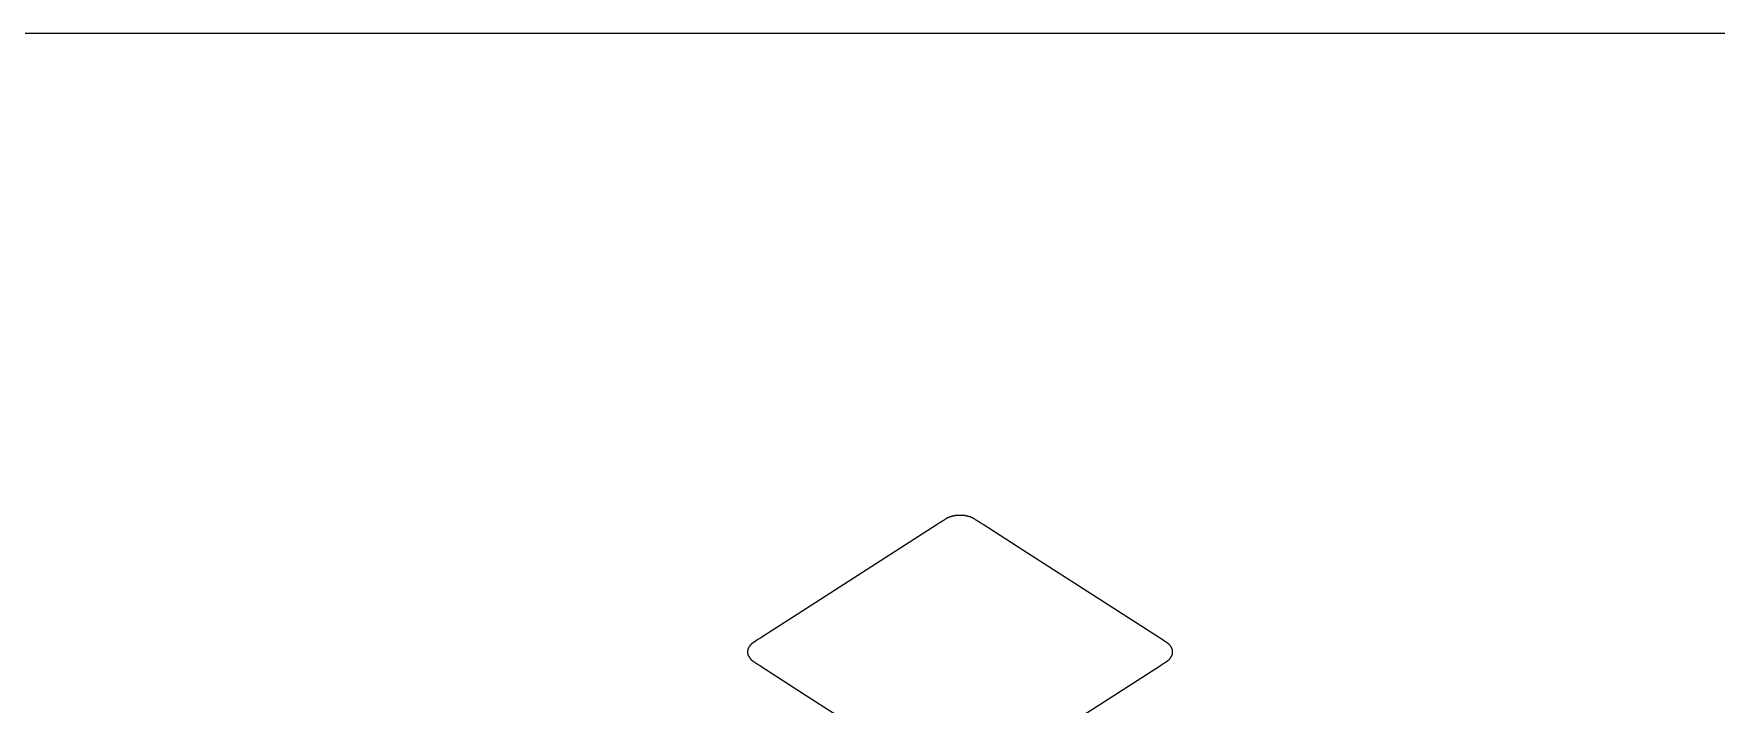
# Model space of a CAD drawing. Units: millimetres at full size, sheet at 1:100. Extents: x -138278 to 134990, y -16593 to 30671.
# Drawn here: x 130383 to 132687, y 23224 to 24142 of the extents above; entities that cross this region are included whole.
import ezdxf

# ---------------------------------------------------------------- set-up
doc = ezdxf.new("R2010")
doc.units = ezdxf.units.MM
doc.header["$LTSCALE"] = 100
doc.layers.add('F-0_枠', color=134, linetype='Continuous', lineweight=18)

msp = doc.modelspace()

# ---------------------------------------------------------------- linework, layer by layer
at = {"layer": 'F-0_枠'}
for p, q in [((131650.1, 23482.5), (131649.7, 23482.5)), ((131650.1, 23482.5), (131649.7, 23482.5)), ((131652.4, 23482.5), (131652, 23482.5)), ((131652.4, 23482.5), (131652, 23482.5))]:
    msp.add_line(p, q, dxfattribs=at)
for points in [[(133788.2, 24142.1), (76792.5, 24142.1), (76792.5, -15327.4)], [(131635.8, 23479.7), (131635.5, 23479.6), (131635.2, 23479.5), (131634.8, 23479.3), (131634.5, 23479.2), (131634.2, 23479), (131633.9, 23478.9), (131633.6, 23478.7), (131633.3, 23478.5), (131633, 23478.4), (131632.7, 23478.2), (131632.4, 23478), (131632.2, 23477.9), (131631.9, 23477.7), (131631.7, 23477.6), (131631.5, 23477.5), (131631.3, 23477.3), (131631.2, 23477.2), (131631, 23477.1), (131630.9, 23477), (131630.6, 23476.8), (131630.1, 23476.5), (131629.4, 23476.1), (131628.4, 23475.4), (131627, 23474.5), (131625.1, 23473.3), (131622.8, 23471.8), (131619.8, 23469.9), (131434.4, 23350.8), (131379.8, 23315.7), (131376.9, 23313.8), (131374.5, 23312.3), (131372.6, 23311.1), (131371.2, 23310.2), (131370.2, 23309.5), (131369.5, 23309.1), (131369, 23308.8), (131368.8, 23308.6), (131368.6, 23308.5), (131368.4, 23308.4)], [(131635.8, 23479.7), (131635.5, 23479.6), (131635.2, 23479.5), (131634.8, 23479.3), (131634.5, 23479.2), (131634.2, 23479), (131633.9, 23478.9), (131633.6, 23478.7), (131633.3, 23478.5), (131633, 23478.4), (131632.7, 23478.2), (131632.4, 23478), (131632.2, 23477.9), (131631.9, 23477.7), (131631.7, 23477.6), (131631.5, 23477.5), (131631.3, 23477.3), (131631.2, 23477.2), (131631, 23477.1), (131630.9, 23477), (131630.6, 23476.8), (131630.1, 23476.5), (131629.4, 23476.1), (131628.4, 23475.4), (131627, 23474.5), (131625.1, 23473.3), (131622.8, 23471.8), (131619.8, 23469.9), (131434.4, 23350.8), (131379.8, 23315.7), (131376.9, 23313.8), (131374.5, 23312.3), (131372.6, 23311.1), (131371.2, 23310.2), (131370.2, 23309.5), (131369.5, 23309.1), (131369, 23308.8), (131368.8, 23308.6), (131368.6, 23308.5), (131368.4, 23308.4)], [(131649.7, 23482.5), (131649.4, 23482.5), (131649, 23482.5), (131648.6, 23482.5), (131648.3, 23482.5), (131647.9, 23482.4), (131647.5, 23482.4), (131647.1, 23482.4), (131646.8, 23482.4), (131646.4, 23482.3), (131646, 23482.3), (131645.6, 23482.3), (131645.3, 23482.2), (131644.9, 23482.2), (131644.5, 23482.1), (131644.2, 23482), (131643.8, 23482), (131643.5, 23481.9), (131643.1, 23481.8), (131642.7, 23481.7), (131642.4, 23481.7), (131642, 23481.6), (131641.7, 23481.5), (131641.3, 23481.4), (131641, 23481.3), (131640.6, 23481.2), (131640.3, 23481.1), (131639.9, 23481), (131639.6, 23480.9), (131639.2, 23480.8), (131638.9, 23480.7), (131638.5, 23480.6), (131638.2, 23480.5), (131637.8, 23480.4), (131637.5, 23480.3), (131637.2, 23480.2), (131636.8, 23480.1), (131636.5, 23480), (131636.2, 23479.9), (131635.8, 23479.7)], [(131649.7, 23482.5), (131649.4, 23482.5), (131649, 23482.5), (131648.6, 23482.5), (131648.3, 23482.5), (131647.9, 23482.4), (131647.5, 23482.4), (131647.1, 23482.4), (131646.8, 23482.4), (131646.4, 23482.3), (131646, 23482.3), (131645.6, 23482.3), (131645.3, 23482.2), (131644.9, 23482.2), (131644.5, 23482.1), (131644.2, 23482), (131643.8, 23482), (131643.5, 23481.9), (131643.1, 23481.8), (131642.7, 23481.7), (131642.4, 23481.7), (131642, 23481.6), (131641.7, 23481.5), (131641.3, 23481.4), (131641, 23481.3), (131640.6, 23481.2), (131640.3, 23481.1), (131639.9, 23481), (131639.6, 23480.9), (131639.2, 23480.8), (131638.9, 23480.7), (131638.5, 23480.6), (131638.2, 23480.5), (131637.8, 23480.4), (131637.5, 23480.3), (131637.2, 23480.2), (131636.8, 23480.1), (131636.5, 23480), (131636.2, 23479.9), (131635.8, 23479.7)], [(131652, 23482.5), (131651.6, 23482.5), (131651.2, 23482.5), (131650.9, 23482.5), (131650.5, 23482.5), (131650.1, 23482.5)], [(131652, 23482.5), (131651.6, 23482.5), (131651.2, 23482.5), (131650.9, 23482.5), (131650.5, 23482.5), (131650.1, 23482.5)], [(131663.6, 23480.7), (131663.3, 23480.8), (131662.9, 23480.9), (131662.6, 23481), (131662.2, 23481.1), (131661.9, 23481.2), (131661.5, 23481.3), (131661.2, 23481.4), (131660.8, 23481.5), (131660.5, 23481.6), (131660.1, 23481.7), (131659.8, 23481.7), (131659.4, 23481.8), (131659, 23481.9), (131658.7, 23482), (131658.3, 23482), (131658, 23482.1), (131657.6, 23482.2), (131657.2, 23482.2), (131656.8, 23482.3), (131656.5, 23482.3), (131656.1, 23482.3), (131655.7, 23482.4), (131655.4, 23482.4), (131655, 23482.4), (131654.6, 23482.4), (131654.2, 23482.5), (131653.9, 23482.5), (131653.5, 23482.5), (131653.1, 23482.5), (131652.7, 23482.5), (131652.4, 23482.5)], [(131663.6, 23480.7), (131663.3, 23480.8), (131662.9, 23480.9), (131662.6, 23481), (131662.2, 23481.1), (131661.9, 23481.2), (131661.5, 23481.3), (131661.2, 23481.4), (131660.8, 23481.5), (131660.5, 23481.6), (131660.1, 23481.7), (131659.8, 23481.7), (131659.4, 23481.8), (131659, 23481.9), (131658.7, 23482), (131658.3, 23482), (131658, 23482.1), (131657.6, 23482.2), (131657.2, 23482.2), (131656.8, 23482.3), (131656.5, 23482.3), (131656.1, 23482.3), (131655.7, 23482.4), (131655.4, 23482.4), (131655, 23482.4), (131654.6, 23482.4), (131654.2, 23482.5), (131653.9, 23482.5), (131653.5, 23482.5), (131653.1, 23482.5), (131652.7, 23482.5), (131652.4, 23482.5)], [(131922.7, 23315.7), (131868.2, 23350.7), (131737.3, 23434.9), (131682.8, 23469.9), (131679.8, 23471.8), (131677.5, 23473.3), (131675.6, 23474.5), (131674.2, 23475.4), (131673.2, 23476.1), (131672.5, 23476.5), (131672, 23476.8), (131671.7, 23477), (131671.6, 23477.1), (131671.4, 23477.2), (131671.3, 23477.3), (131671.1, 23477.5), (131670.9, 23477.6), (131670.7, 23477.7), (131670.4, 23477.9), (131670.1, 23478), (131669.9, 23478.2), (131669.6, 23478.4), (131669.3, 23478.5), (131669, 23478.7), (131668.7, 23478.9), (131668.4, 23479), (131668, 23479.2), (131667.7, 23479.3), (131667.4, 23479.5), (131667.1, 23479.6), (131666.7, 23479.7), (131666.4, 23479.9), (131666.1, 23480), (131665.7, 23480.1), (131665.4, 23480.2), (131665, 23480.3), (131664.7, 23480.4), (131664.3, 23480.5), (131664, 23480.6), (131663.6, 23480.7)], [(131922.7, 23315.7), (131868.2, 23350.7), (131737.3, 23434.9), (131682.8, 23469.9), (131679.8, 23471.8), (131677.5, 23473.3), (131675.6, 23474.5), (131674.2, 23475.4), (131673.2, 23476.1), (131672.5, 23476.5), (131672, 23476.8), (131671.7, 23477), (131671.6, 23477.1), (131671.4, 23477.2), (131671.3, 23477.3), (131671.1, 23477.5), (131670.9, 23477.6), (131670.7, 23477.7), (131670.4, 23477.9), (131670.1, 23478), (131669.9, 23478.2), (131669.6, 23478.4), (131669.3, 23478.5), (131669, 23478.7), (131668.7, 23478.9), (131668.4, 23479), (131668, 23479.2), (131667.7, 23479.3), (131667.4, 23479.5), (131667.1, 23479.6), (131666.7, 23479.7), (131666.4, 23479.9), (131666.1, 23480), (131665.7, 23480.1), (131665.4, 23480.2), (131665, 23480.3), (131664.7, 23480.4), (131664.3, 23480.5), (131664, 23480.6), (131663.6, 23480.7)], [(131939.9, 23302.8), (131939.7, 23303), (131939.6, 23303.2), (131939.4, 23303.4), (131939.3, 23303.7), (131939.1, 23303.9), (131939, 23304.1), (131938.8, 23304.3), (131938.7, 23304.5), (131938.5, 23304.8), (131938.3, 23305), (131938.1, 23305.2), (131937.9, 23305.4), (131937.7, 23305.6), (131937.5, 23305.8), (131937.3, 23306), (131937.1, 23306.2), (131936.8, 23306.4), (131936.6, 23306.6), (131936.3, 23306.8), (131936.1, 23307), (131935.8, 23307.2), (131935.6, 23307.4), (131935.3, 23307.6), (131935.1, 23307.7), (131934.9, 23307.9), (131934.6, 23308), (131934.4, 23308.2), (131934.2, 23308.3), (131934.1, 23308.4), (131934, 23308.5), (131933.8, 23308.6), (131933.5, 23308.8), (131933, 23309.1), (131932.3, 23309.5), (131931.3, 23310.2), (131929.9, 23311.1), (131928, 23312.3), (131925.7, 23313.8), (131922.7, 23315.7)], [(131939.9, 23302.8), (131939.7, 23303), (131939.6, 23303.2), (131939.4, 23303.4), (131939.3, 23303.7), (131939.1, 23303.9), (131939, 23304.1), (131938.8, 23304.3), (131938.7, 23304.5), (131938.5, 23304.8), (131938.3, 23305), (131938.1, 23305.2), (131937.9, 23305.4), (131937.7, 23305.6), (131937.5, 23305.8), (131937.3, 23306), (131937.1, 23306.2), (131936.8, 23306.4), (131936.6, 23306.6), (131936.3, 23306.8), (131936.1, 23307), (131935.8, 23307.2), (131935.6, 23307.4), (131935.3, 23307.6), (131935.1, 23307.7), (131934.9, 23307.9), (131934.6, 23308), (131934.4, 23308.2), (131934.2, 23308.3), (131934.1, 23308.4), (131934, 23308.5), (131933.8, 23308.6), (131933.5, 23308.8), (131933, 23309.1), (131932.3, 23309.5), (131931.3, 23310.2), (131929.9, 23311.1), (131928, 23312.3), (131925.7, 23313.8), (131922.7, 23315.7)], [(131361.3, 23300.5), (131361.2, 23300.2), (131361.1, 23300), (131361, 23299.8), (131360.9, 23299.5), (131360.8, 23299.3), (131360.8, 23299.1), (131360.7, 23298.8), (131360.6, 23298.6), (131360.6, 23298.3), (131360.5, 23298.1), (131360.5, 23297.9), (131360.5, 23297.6), (131360.4, 23297.4), (131360.4, 23297.1), (131360.4, 23296.9), (131360.4, 23296.7), (131360.4, 23296.4), (131360.4, 23296.2), (131360.4, 23295.9), (131360.4, 23295.7), (131360.4, 23295.5), (131360.4, 23295.2), (131360.4, 23295), (131360.4, 23294.7), (131360.4, 23294.5), (131360.4, 23294.3), (131360.4, 23294), (131360.4, 23293.8), (131360.4, 23293.5), (131360.5, 23293.3), (131360.5, 23293), (131360.5, 23292.8), (131360.6, 23292.6), (131360.6, 23292.3), (131360.7, 23292.1), (131360.8, 23291.8), (131360.8, 23291.6), (131360.9, 23291.4), (131361, 23291.1)], [(131361.3, 23300.5), (131361.2, 23300.2), (131361.1, 23300), (131361, 23299.8), (131360.9, 23299.5), (131360.8, 23299.3), (131360.8, 23299.1), (131360.7, 23298.8), (131360.6, 23298.6), (131360.6, 23298.3), (131360.5, 23298.1), (131360.5, 23297.9), (131360.5, 23297.6), (131360.4, 23297.4), (131360.4, 23297.1), (131360.4, 23296.9), (131360.4, 23296.7), (131360.4, 23296.4), (131360.4, 23296.2), (131360.4, 23295.9), (131360.4, 23295.7), (131360.4, 23295.5), (131360.4, 23295.2), (131360.4, 23295), (131360.4, 23294.7), (131360.4, 23294.5), (131360.4, 23294.3), (131360.4, 23294), (131360.4, 23293.8), (131360.4, 23293.5), (131360.5, 23293.3), (131360.5, 23293), (131360.5, 23292.8), (131360.6, 23292.6), (131360.6, 23292.3), (131360.7, 23292.1), (131360.8, 23291.8), (131360.8, 23291.6), (131360.9, 23291.4), (131361, 23291.1)], [(131361, 23291.1), (131361.1, 23290.9), (131361.2, 23290.7), (131361.3, 23290.4), (131361.4, 23290.2), (131361.6, 23290), (131361.7, 23289.7), (131361.8, 23289.5), (131361.9, 23289.3), (131362.1, 23289), (131362.2, 23288.8), (131362.4, 23288.6), (131362.5, 23288.4), (131362.7, 23288.1), (131362.8, 23287.9), (131362.9, 23287.7), (131363.1, 23287.5), (131363.2, 23287.2), (131363.4, 23287), (131363.5, 23286.8), (131363.7, 23286.6), (131363.9, 23286.3), (131364.1, 23286.1), (131364.2, 23285.9), (131364.4, 23285.7), (131364.6, 23285.5), (131364.8, 23285.3), (131365, 23285.1), (131365.2, 23284.8), (131365.5, 23284.6), (131365.7, 23284.4), (131365.9, 23284.2), (131366.2, 23284), (131366.4, 23283.8), (131366.7, 23283.6), (131366.9, 23283.5), (131367.2, 23283.3), (131367.4, 23283.1), (131367.7, 23283), (131367.9, 23282.8)], [(131361, 23291.1), (131361.1, 23290.9), (131361.2, 23290.7), (131361.3, 23290.4), (131361.4, 23290.2), (131361.6, 23290), (131361.7, 23289.7), (131361.8, 23289.5), (131361.9, 23289.3), (131362.1, 23289), (131362.2, 23288.8), (131362.4, 23288.6), (131362.5, 23288.4), (131362.7, 23288.1), (131362.8, 23287.9), (131362.9, 23287.7), (131363.1, 23287.5), (131363.2, 23287.2), (131363.4, 23287), (131363.5, 23286.8), (131363.7, 23286.6), (131363.9, 23286.3), (131364.1, 23286.1), (131364.2, 23285.9), (131364.4, 23285.7), (131364.6, 23285.5), (131364.8, 23285.3), (131365, 23285.1), (131365.2, 23284.8), (131365.5, 23284.6), (131365.7, 23284.4), (131365.9, 23284.2), (131366.2, 23284), (131366.4, 23283.8), (131366.7, 23283.6), (131366.9, 23283.5), (131367.2, 23283.3), (131367.4, 23283.1), (131367.7, 23283), (131367.9, 23282.8)], [(131368.4, 23308.4), (131368.3, 23308.3), (131368.1, 23308.2), (131367.9, 23308), (131367.7, 23307.9), (131367.4, 23307.7), (131367.2, 23307.6), (131366.9, 23307.4), (131366.7, 23307.2), (131366.4, 23307), (131366.2, 23306.8), (131365.9, 23306.6), (131365.7, 23306.4), (131365.5, 23306.2), (131365.2, 23306), (131365, 23305.8), (131364.8, 23305.6), (131364.6, 23305.4), (131364.4, 23305.2), (131364.2, 23305), (131364.1, 23304.8), (131363.9, 23304.5), (131363.7, 23304.3), (131363.5, 23304.1), (131363.4, 23303.9), (131363.2, 23303.7), (131363.1, 23303.4), (131362.9, 23303.2), (131362.8, 23303), (131362.7, 23302.8), (131362.5, 23302.5), (131362.4, 23302.3), (131362.2, 23302.1), (131362.1, 23301.9), (131361.9, 23301.6), (131361.8, 23301.4), (131361.7, 23301.2), (131361.6, 23300.9), (131361.4, 23300.7), (131361.3, 23300.5)], [(131368.4, 23308.4), (131368.3, 23308.3), (131368.1, 23308.2), (131367.9, 23308), (131367.7, 23307.9), (131367.4, 23307.7), (131367.2, 23307.6), (131366.9, 23307.4), (131366.7, 23307.2), (131366.4, 23307), (131366.2, 23306.8), (131365.9, 23306.6), (131365.7, 23306.4), (131365.5, 23306.2), (131365.2, 23306), (131365, 23305.8), (131364.8, 23305.6), (131364.6, 23305.4), (131364.4, 23305.2), (131364.2, 23305), (131364.1, 23304.8), (131363.9, 23304.5), (131363.7, 23304.3), (131363.5, 23304.1), (131363.4, 23303.9), (131363.2, 23303.7), (131363.1, 23303.4), (131362.9, 23303.2), (131362.8, 23303), (131362.7, 23302.8), (131362.5, 23302.5), (131362.4, 23302.3), (131362.2, 23302.1), (131362.1, 23301.9), (131361.9, 23301.6), (131361.8, 23301.4), (131361.7, 23301.2), (131361.6, 23300.9), (131361.4, 23300.7), (131361.3, 23300.5)], [(131937.1, 23284.6), (131937.3, 23284.8), (131937.5, 23285.1), (131937.7, 23285.3), (131937.9, 23285.5), (131938.1, 23285.7), (131938.3, 23285.9), (131938.5, 23286.1), (131938.7, 23286.3), (131938.8, 23286.6), (131939, 23286.8), (131939.1, 23287), (131939.3, 23287.2), (131939.4, 23287.5), (131939.6, 23287.7), (131939.7, 23287.9), (131939.9, 23288.1), (131940, 23288.4), (131940.2, 23288.6), (131940.3, 23288.8), (131940.4, 23289), (131940.6, 23289.3), (131940.7, 23289.5), (131940.8, 23289.7), (131941, 23290), (131941.1, 23290.2), (131941.2, 23290.4), (131941.3, 23290.7), (131941.4, 23290.9), (131941.5, 23291.1), (131941.6, 23291.4), (131941.7, 23291.6), (131941.8, 23291.8), (131941.8, 23292.1), (131941.9, 23292.3), (131941.9, 23292.6), (131942, 23292.8), (131942, 23293), (131942.1, 23293.3), (131942.1, 23293.5)], [(131937.1, 23284.6), (131937.3, 23284.8), (131937.5, 23285.1), (131937.7, 23285.3), (131937.9, 23285.5), (131938.1, 23285.7), (131938.3, 23285.9), (131938.5, 23286.1), (131938.7, 23286.3), (131938.8, 23286.6), (131939, 23286.8), (131939.1, 23287), (131939.3, 23287.2), (131939.4, 23287.5), (131939.6, 23287.7), (131939.7, 23287.9), (131939.9, 23288.1), (131940, 23288.4), (131940.2, 23288.6), (131940.3, 23288.8), (131940.4, 23289), (131940.6, 23289.3), (131940.7, 23289.5), (131940.8, 23289.7), (131941, 23290), (131941.1, 23290.2), (131941.2, 23290.4), (131941.3, 23290.7), (131941.4, 23290.9), (131941.5, 23291.1), (131941.6, 23291.4), (131941.7, 23291.6), (131941.8, 23291.8), (131941.8, 23292.1), (131941.9, 23292.3), (131941.9, 23292.6), (131942, 23292.8), (131942, 23293), (131942.1, 23293.3), (131942.1, 23293.5)], [(131942.1, 23293.5), (131942.1, 23293.8), (131942.1, 23294), (131942.1, 23294.3), (131942.1, 23294.5), (131942.1, 23294.7), (131942.2, 23295), (131942.2, 23295.2), (131942.2, 23295.5), (131942.2, 23295.7), (131942.2, 23295.9), (131942.1, 23296.2), (131942.1, 23296.4), (131942.1, 23296.7), (131942.1, 23296.9), (131942.1, 23297.1), (131942.1, 23297.4), (131942.1, 23297.6), (131942, 23297.9), (131942, 23298.1), (131941.9, 23298.3), (131941.9, 23298.6), (131941.8, 23298.8), (131941.8, 23299.1), (131941.7, 23299.3), (131941.6, 23299.5), (131941.5, 23299.8), (131941.4, 23300), (131941.3, 23300.2), (131941.2, 23300.5), (131941.1, 23300.7), (131941, 23300.9), (131940.8, 23301.2), (131940.7, 23301.4), (131940.6, 23301.6), (131940.4, 23301.9), (131940.3, 23302.1), (131940.2, 23302.3), (131940, 23302.5), (131939.9, 23302.8)], [(131942.1, 23293.5), (131942.1, 23293.8), (131942.1, 23294), (131942.1, 23294.3), (131942.1, 23294.5), (131942.1, 23294.7), (131942.2, 23295), (131942.2, 23295.2), (131942.2, 23295.5), (131942.2, 23295.7), (131942.2, 23295.9), (131942.1, 23296.2), (131942.1, 23296.4), (131942.1, 23296.7), (131942.1, 23296.9), (131942.1, 23297.1), (131942.1, 23297.4), (131942.1, 23297.6), (131942, 23297.9), (131942, 23298.1), (131941.9, 23298.3), (131941.9, 23298.6), (131941.8, 23298.8), (131941.8, 23299.1), (131941.7, 23299.3), (131941.6, 23299.5), (131941.5, 23299.8), (131941.4, 23300), (131941.3, 23300.2), (131941.2, 23300.5), (131941.1, 23300.7), (131941, 23300.9), (131940.8, 23301.2), (131940.7, 23301.4), (131940.6, 23301.6), (131940.4, 23301.9), (131940.3, 23302.1), (131940.2, 23302.3), (131940, 23302.5), (131939.9, 23302.8)], [(131367.9, 23282.8), (131368.1, 23282.7), (131368.3, 23282.6), (131368.4, 23282.5), (131368.6, 23282.4), (131368.8, 23282.3), (131369, 23282.1), (131369.5, 23281.8), (131370.2, 23281.3), (131371.2, 23280.7), (131372.6, 23279.8), (131374.5, 23278.6), (131376.9, 23277.1), (131434.3, 23240.1)], [(131367.9, 23282.8), (131368.1, 23282.7), (131368.3, 23282.6), (131368.4, 23282.5), (131368.6, 23282.4), (131368.8, 23282.3), (131369, 23282.1), (131369.5, 23281.8), (131370.2, 23281.3), (131371.2, 23280.7), (131372.6, 23279.8), (131374.5, 23278.6), (131376.9, 23277.1), (131434.3, 23240.1)], [(131737.3, 23156), (131868.2, 23240.1), (131925.7, 23277.1), (131928, 23278.6), (131929.9, 23279.8), (131931.3, 23280.7), (131932.3, 23281.3), (131933, 23281.8), (131933.5, 23282.1), (131933.8, 23282.3), (131934, 23282.4), (131934.1, 23282.5), (131934.2, 23282.6), (131934.4, 23282.7), (131934.6, 23282.8), (131934.9, 23283), (131935.1, 23283.1), (131935.3, 23283.3), (131935.6, 23283.5), (131935.8, 23283.6), (131936.1, 23283.8), (131936.3, 23284), (131936.6, 23284.2), (131936.8, 23284.4), (131937.1, 23284.6)], [(131737.3, 23156), (131868.2, 23240.1), (131925.7, 23277.1), (131928, 23278.6), (131929.9, 23279.8), (131931.3, 23280.7), (131932.3, 23281.3), (131933, 23281.8), (131933.5, 23282.1), (131933.8, 23282.3), (131934, 23282.4), (131934.1, 23282.5), (131934.2, 23282.6), (131934.4, 23282.7), (131934.6, 23282.8), (131934.9, 23283), (131935.1, 23283.1), (131935.3, 23283.3), (131935.6, 23283.5), (131935.8, 23283.6), (131936.1, 23283.8), (131936.3, 23284), (131936.6, 23284.2), (131936.8, 23284.4), (131937.1, 23284.6)], [(131434.3, 23240.1), (131619.8, 23120.9)], [(131434.3, 23240.1), (131619.8, 23120.9)]]:
    msp.add_lwpolyline(points, dxfattribs=at)

doc.saveas('drawing.dxf')
